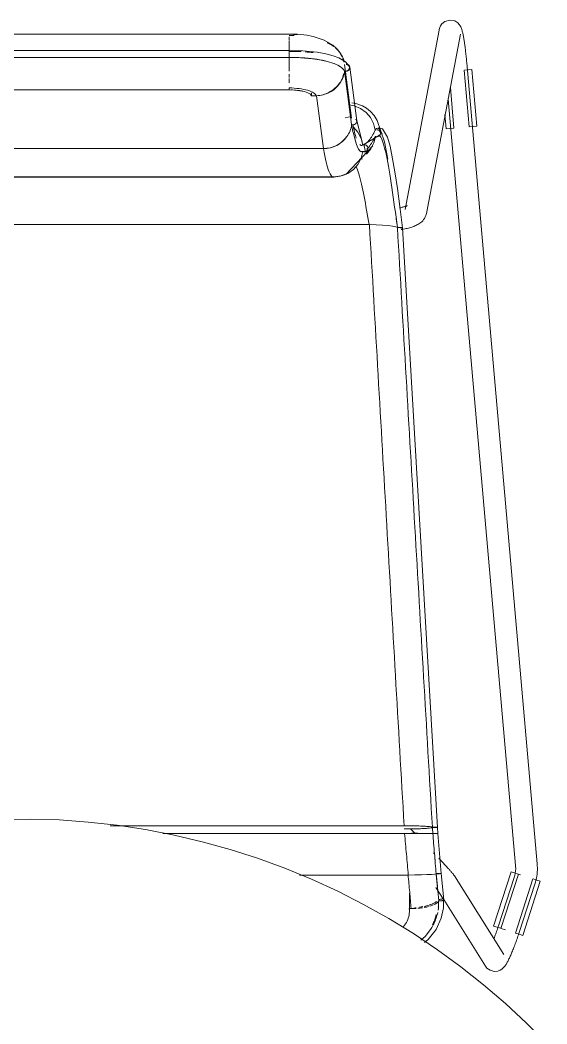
# Model space of a CAD drawing. Header units: millimetres. Extents: x 155927 to 295199, y -4084 to 97293.
# Drawn here: x 177871 to 178163, y 12593 to 13148 of the extents above; entities that cross this region are included whole.
import ezdxf

# ---------------------------------------------------------------- set-up
doc = ezdxf.new("R2010")
doc.units = ezdxf.units.MM
doc.header["$MEASUREMENT"] = 0
doc.layers.add('I-FURN', color=8, linetype='CONTINUOUS', lineweight=9)

msp = doc.modelspace()

# ---------------------------------------------------------------- linework, layer by layer
at = {"layer": 'I-FURN'}
for p, q in [((178106.07, 13147.49), (178104.5, 13146.17)), ((178106.07, 13147.49), (178108.82, 13148.32)), ((178108.82, 13148.32), (178111.58, 13147.84)), ((178111.58, 13147.84), (178113.24, 13146.8)), ((178102.94, 13142.73), (178084.12, 13043.44)), ((178103.02, 13143.15), (178102.94, 13142.73)), ((178103.16, 13143.66), (178103.02, 13143.15)), ((178103.37, 13144.29), (178103.16, 13143.66)), ((178103.75, 13145.09), (178103.37, 13144.29)), ((178104.5, 13146.17), (178103.75, 13145.09)), ((178113.24, 13146.8), (178114.09, 13145.89)), ((178114.09, 13145.89), (178114.57, 13145.19)), ((178114.57, 13145.19), (178114.87, 13144.63)), ((178114.87, 13144.63), (178115.09, 13144.15)), ((178115.09, 13144.15), (178115.26, 13143.73)), ((178115.26, 13143.73), (178115.4, 13143.32)), ((178115.4, 13143.32), (178115.53, 13142.93)), ((178115.53, 13142.93), (178115.64, 13142.53)), ((178115.64, 13142.53), (178115.75, 13142.13)), ((178115.75, 13142.13), (178115.85, 13141.71)), ((178020.03, 13140.55), (177725.18, 13140.55)), ((178020.03, 13140.38), (178020.03, 13140.55)), ((178024.55, 13140.46), (178020.03, 13140.55)), ((178020.03, 13140.53), (178020.03, 13140.25)), ((178020.03, 13139.05), (178020.03, 13137.3)), ((178020.03, 13137.03), (178020.03, 13134.45)), ((178029.76, 13139.95), (178024.55, 13140.46)), ((178033.25, 13139.29), (178029.76, 13139.95)), ((178039.4, 13137.27), (178033.25, 13139.29)), ((178044.12, 13134.4), (178039.4, 13137.27)), ((178095.91, 13041.21), (178114.73, 13140.5)), ((178115.85, 13141.71), (178115.95, 13141.29)), ((178115.95, 13141.29), (178116.05, 13140.84)), ((178116.05, 13140.84), (178116.15, 13140.39)), ((178116.15, 13140.39), (178116.24, 13139.91)), ((178116.24, 13139.91), (178116.34, 13139.41)), ((178116.34, 13139.41), (178116.43, 13138.9)), ((178116.43, 13138.9), (178116.53, 13138.36)), ((178116.53, 13138.36), (178116.62, 13137.81)), ((178116.62, 13137.81), (178116.71, 13137.24)), ((178116.71, 13137.24), (178116.8, 13136.66)), ((178116.8, 13136.66), (178116.89, 13136.06)), ((178020.03, 13131.51), (177725.18, 13131.51)), ((178020.03, 13131.27), (178020.03, 13134.29)), ((178020.03, 13134.28), (178020.03, 13131.26)), ((178020.03, 13131.51), (178020.03, 13127.66)), ((178027.59, 13131.36), (178020.03, 13131.51)), ((178020.03, 13131.44), (178020.03, 13131.51)), ((178020.03, 13131.24), (178020.03, 13131.44)), ((178020.03, 13130.94), (178020.03, 13131.24)), ((178020.03, 13130.55), (178020.03, 13130.94)), ((178035.48, 13130.56), (178027.59, 13131.36)), ((178046.1, 13132.57), (178044.12, 13134.4)), ((178047.77, 13130.5), (178046.1, 13132.57)), ((178116.89, 13136.06), (178116.99, 13135.44)), ((178116.99, 13135.44), (178117.08, 13134.8)), ((178117.08, 13134.8), (178117.16, 13134.15)), ((178117.16, 13134.15), (178117.25, 13133.49)), ((178117.25, 13133.49), (178117.34, 13132.81)), ((178117.34, 13132.81), (178117.42, 13132.13)), ((178117.42, 13132.13), (178117.51, 13131.43)), ((178117.51, 13131.43), (178117.59, 13130.72)), ((177725.18, 13127.55), (178020.03, 13127.55)), ((178020.03, 13130.09), (178020.03, 13130.55)), ((178020.03, 13129.6), (178020.03, 13130.09)), ((178020.03, 13129.1), (178020.03, 13129.6)), ((178020.03, 13128.63), (178020.03, 13129.1)), ((178020.03, 13128.21), (178020.03, 13128.63)), ((178020.03, 13127.88), (178020.03, 13128.21)), ((178020.03, 13127.66), (178020.03, 13127.88)), ((178020.03, 13123.76), (178020.03, 13127.58)), ((178020.03, 13127.58), (178020.03, 13123.76)), ((178026.25, 13127.47), (178020.03, 13127.55)), ((178032.82, 13126.94), (178026.25, 13127.47)), ((178036.83, 13126.34), (178032.82, 13126.94)), ((178040.19, 13129.69), (178035.48, 13130.56)), ((178041.26, 13125.38), (178036.83, 13126.34)), ((178044.23, 13128.61), (178040.19, 13129.69)), ((178044.7, 13124.28), (178041.26, 13125.38)), ((178047.4, 13127.42), (178044.23, 13128.61)), ((178051.23, 13125.12), (178047.4, 13127.42)), ((178049.1, 13128.23), (178047.77, 13130.5)), ((178117.59, 13130.72), (178117.67, 13130)), ((178117.67, 13130), (178117.75, 13129.27)), ((178117.75, 13129.27), (178117.83, 13128.54)), ((178117.83, 13128.54), (178117.91, 13127.8)), ((178117.91, 13127.8), (178117.98, 13127.06)), ((178117.98, 13127.06), (178118.05, 13126.31)), ((178118.05, 13126.31), (178118.12, 13125.56)), ((178118.12, 13125.56), (178118.19, 13124.81)), ((178020.03, 13123.57), (178020.03, 13120.01)), ((178050.64, 13123.8), (178054.49, 13094.1)), ((178054.51, 13090.55), (178050.66, 13120.26)), ((178051.41, 13117.83), (178051.1, 13120.27)), ((178053.12, 13122.74), (178051.23, 13125.12)), ((178053.48, 13122.24), (178057.34, 13092.46)), ((178116.79, 13120.67), (178119.55, 13089.26)), ((178116.91, 13120.68), (178118.98, 13120.86)), ((178118.19, 13124.81), (178118.21, 13124.65)), ((178157.15, 12681.33), (178118.21, 13124.65)), ((178118.98, 13120.86), (178121.02, 13121.04)), ((178121.02, 13121.04), (178123.78, 13089.63)), ((178020.03, 13118.38), (178020.03, 13116.54)), ((178020.03, 13113.87), (178020.03, 13116.06)), ((178020.03, 13109.7), (177725.18, 13109.7)), ((177725.18, 13109.65), (178020.03, 13109.65)), ((178020.03, 13113.91), (178020.03, 13113.56)), ((178020.03, 13109.65), (178023.07, 13109.54)), ((178023.07, 13109.54), (178025.92, 13109.22)), ((178025.92, 13109.22), (178028.41, 13108.71)), ((178028.41, 13108.71), (178030.39, 13108.04)), ((178111.1, 13088.52), (178109.13, 13111)), ((178030.39, 13108.04), (178031.74, 13107.25)), ((178031.74, 13107.25), (178032.38, 13106.39)), ((178032.38, 13106.39), (178032.38, 13108.05)), ((178032.38, 13106.39), (178035.1, 13106.46)), ((178035.1, 13106.46), (178038.96, 13077.18)), ((178107.92, 13104.63), (178145.2, 12680.28)), ((178055.88, 13100.8), (178054.14, 13101.17)), ((178054.14, 13101.16), (178055.88, 13100.79)), ((178056.87, 13102.13), (178054.61, 13102.43)), ((178059.4, 13099.4), (178055.88, 13100.8)), ((178060.47, 13100.84), (178056.87, 13102.13)), ((178062.48, 13097.22), (178059.4, 13099.4)), ((178062.74, 13099.5), (178060.47, 13100.84)), ((178064.91, 13097.72), (178062.74, 13099.5)), ((178066.91, 13095.48), (178064.91, 13097.72)), ((178054.36, 13094.88), (178050.87, 13094.19)), ((178057.1, 13093.14), (178056.8, 13093.52)), ((178057.28, 13092.7), (178057.1, 13093.14)), ((178057.35, 13092.23), (178057.28, 13092.7)), ((178057.28, 13091.76), (178057.35, 13092.23)), ((178057.32, 13092.54), (178060.29, 13080.93)), ((178064.96, 13094.4), (178062.48, 13097.22)), ((178066.7, 13091.08), (178064.96, 13094.4)), ((178068.72, 13092.65), (178066.91, 13095.48)), ((178072.71, 13080.94), (178068.72, 13092.65)), ((178106.17, 13096.04), (178106.87, 13088.15)), ((178054.98, 13090.4), (178055.47, 13090.36)), ((178055.47, 13090.36), (178055.97, 13090.44)), ((178058, 13086.19), (178055.49, 13089.06)), ((178055.97, 13090.44), (178056.42, 13090.63)), ((178056.42, 13090.63), (178056.8, 13090.93)), ((178056.8, 13090.93), (178057.09, 13091.32)), ((178057.09, 13091.32), (178057.28, 13091.76)), ((178067.6, 13087.45), (178066.7, 13091.08)), ((178068.08, 13087.61), (178067.6, 13087.45)), ((178067.61, 13087.45), (178068.08, 13087.61)), ((178069.43, 13088.66), (178068.51, 13088.37)), ((178069.07, 13087.58), (178068.57, 13087.66)), ((178068.57, 13087.65), (178069.07, 13087.58)), ((178069.07, 13087.58), (178069.52, 13087.38)), ((178069.52, 13087.39), (178069.07, 13087.58)), ((178071.61, 13088.13), (178069.43, 13088.66)), ((178069.91, 13087.08), (178069.52, 13087.39)), ((178069.52, 13087.38), (178069.91, 13087.08)), ((178069.91, 13087.08), (178070.21, 13086.68)), ((178070.21, 13086.68), (178069.91, 13087.08)), ((178070.21, 13086.68), (178070.4, 13086.23)), ((178070.41, 13086.23), (178070.21, 13086.68)), ((178074.38, 13083.5), (178071.61, 13088.13)), ((178108.91, 13088.33), (178106.87, 13088.15)), ((178110.98, 13088.51), (178108.91, 13088.33)), ((178121.74, 13089.45), (178119.67, 13089.27)), ((178123.78, 13089.63), (178121.74, 13089.45)), ((178046.28, 13078.97), (178049.39, 13081.05)), ((178049.39, 13081.05), (178051.88, 13083.79)), ((178059.75, 13082.79), (178058, 13086.19)), ((178060.65, 13079.08), (178059.75, 13082.79)), ((178060.29, 13080.93), (178060.61, 13079.06)), ((178070.28, 13084.89), (178060.89, 13079.18)), ((178067.66, 13083.96), (178066.86, 13080.35)), ((178066.87, 13080.35), (178067.66, 13083.96)), ((178068.13, 13083.81), (178067.66, 13083.96)), ((178067.66, 13083.96), (178068.13, 13083.81)), ((178068.63, 13083.78), (178068.13, 13083.81)), ((178068.13, 13083.81), (178068.63, 13083.78)), ((178069.12, 13083.87), (178068.63, 13083.78)), ((178068.63, 13083.78), (178069.12, 13083.87)), ((178069.57, 13084.08), (178069.12, 13083.87)), ((178069.12, 13083.87), (178069.57, 13084.08)), ((178069.95, 13084.4), (178069.57, 13084.08)), ((178069.57, 13084.08), (178069.95, 13084.39)), ((178070.24, 13084.8), (178069.95, 13084.4)), ((178069.95, 13084.39), (178070.24, 13084.8)), ((178070.42, 13085.26), (178070.24, 13084.8)), ((178070.24, 13084.8), (178070.42, 13085.26)), ((178070.4, 13086.23), (178070.48, 13085.74)), ((178070.48, 13085.74), (178070.41, 13086.23)), ((178070.48, 13085.74), (178070.42, 13085.26)), ((178070.42, 13085.26), (178070.48, 13085.74)), ((178074.61, 13071.27), (178072.71, 13080.94)), ((178075.79, 13078.5), (178074.38, 13083.5)), ((178038.96, 13077.18), (177706.25, 13077.18)), ((177706.25, 13077.18), (178038.96, 13077.18)), ((178038.96, 13077.18), (178042.73, 13077.66)), ((178042.73, 13077.66), (178046.28, 13078.97)), ((178066.17, 13078.7), (178051.57, 13063)), ((178062.46, 13075.6), (178059.58, 13075.55)), ((178059.75, 13071.86), (178060.65, 13075.57)), ((178060.65, 13079.08), (178061.12, 13079.24)), ((178061.12, 13079.24), (178060.65, 13079.08)), ((178061.12, 13075.41), (178060.65, 13075.57)), ((178060.65, 13075.57), (178061.12, 13075.41)), ((178061.12, 13079.24), (178061.61, 13079.28)), ((178061.61, 13079.28), (178061.12, 13079.24)), ((178061.61, 13075.37), (178061.12, 13075.41)), ((178061.12, 13075.41), (178061.61, 13075.37)), ((178062.16, 13075.47), (178061.33, 13079.36)), ((178061.61, 13079.28), (178062.1, 13079.19)), ((178062.11, 13079.2), (178061.61, 13079.28)), ((178062.1, 13075.46), (178061.61, 13075.37)), ((178061.61, 13075.37), (178062.11, 13075.45)), ((178062.1, 13079.19), (178062.55, 13078.99)), ((178062.55, 13075.66), (178062.1, 13075.46)), ((178062.56, 13078.99), (178062.11, 13079.2)), ((178062.11, 13075.45), (178062.56, 13075.66)), ((178062.55, 13078.99), (178062.94, 13078.68)), ((178062.94, 13075.97), (178062.55, 13075.66)), ((178062.94, 13078.68), (178062.56, 13078.99)), ((178062.56, 13075.66), (178062.94, 13075.97)), ((178065.22, 13077.02), (178062.83, 13074.19)), ((178062.83, 13074.19), (178065.23, 13077.02)), ((178062.94, 13078.68), (178063.23, 13078.28)), ((178063.23, 13078.28), (178062.94, 13078.68)), ((178063.23, 13076.37), (178062.94, 13075.97)), ((178062.94, 13075.97), (178063.23, 13076.37)), ((178063.23, 13078.28), (178063.42, 13077.81)), ((178063.42, 13077.82), (178063.23, 13078.28)), ((178063.42, 13076.83), (178063.23, 13076.37)), ((178063.23, 13076.37), (178063.42, 13076.83)), ((178063.49, 13077.32), (178063.42, 13077.82)), ((178063.42, 13077.81), (178063.48, 13077.32)), ((178063.48, 13077.32), (178063.42, 13076.83)), ((178063.42, 13076.83), (178063.49, 13077.32)), ((178066.86, 13080.35), (178065.22, 13077.02)), ((178065.23, 13077.02), (178066.87, 13080.35)), ((178077.59, 13069.48), (178075.79, 13078.5)), ((178059.75, 13071.86), (178058, 13068.47)), ((178058, 13068.46), (178059.75, 13071.86)), ((178055.49, 13065.6), (178052.35, 13063.42)), ((178052.36, 13063.42), (178055.49, 13065.59)), ((178058, 13068.47), (178055.49, 13065.6)), ((178055.49, 13065.59), (178058, 13068.46)), ((178078.63, 13063.16), (178077.59, 13069.48)), ((178045, 13061.58), (177700.21, 13061.58)), ((177700.21, 13061.58), (178045, 13061.58)), ((177700.75, 13061.43), (178005.55, 13061.43)), ((178005.55, 13061.43), (178044.46, 13061.43)), ((178048.21, 13061.87), (178044.46, 13061.43)), ((178048.78, 13062.06), (178045, 13061.58)), ((178045, 13061.58), (178048.79, 13062.05)), ((178052.67, 13063.6), (178048.21, 13061.87)), ((178052.35, 13063.42), (178048.78, 13062.06)), ((178048.79, 13062.05), (178052.36, 13063.42)), ((178051.57, 13063), (178049.65, 13062.29)), ((178079.81, 13055.15), (178078.63, 13063.16)), ((178081.16, 13045.22), (178079.81, 13055.15)), ((178081.57, 13044.47), (178081.08, 13044.37)), ((178082.72, 13033.36), (178081.16, 13045.22)), ((178082.04, 13044.57), (178081.57, 13044.47)), ((178082.49, 13044.67), (178082.04, 13044.57)), ((178082.91, 13044.78), (178082.49, 13044.67)), ((178083.3, 13044.89), (178082.91, 13044.78)), ((178083.67, 13044.99), (178083.3, 13044.89)), ((178084, 13045.1), (178083.67, 13044.99)), ((178084.31, 13045.21), (178084, 13045.1)), ((178084.58, 13045.31), (178084.31, 13045.21)), ((178084.81, 13045.4), (178084.58, 13045.31)), ((178085, 13045.49), (178084.81, 13045.4)), ((178085.16, 13045.57), (178085, 13045.49)), ((178085.24, 13045.61), (178085.16, 13045.57)), ((178085.32, 13045.66), (178085.24, 13045.61)), ((178085.34, 13045.67), (178085.32, 13045.66)), ((178092.81, 13036.28), (178092.27, 13035.88)), ((178093.34, 13036.73), (178092.81, 13036.28)), ((178093.86, 13037.25), (178093.34, 13036.73)), ((178094.37, 13037.85), (178093.86, 13037.25)), ((178094.85, 13038.54), (178094.37, 13037.85)), ((178095.29, 13039.33), (178094.85, 13038.54)), ((178095.65, 13040.22), (178095.29, 13039.33)), ((178095.91, 13041.21), (178095.65, 13040.22)), ((178064.3, 13035.08), (177680.9, 13035.08)), ((177680.9, 13035.08), (178064.3, 13035.08)), ((178068.07, 13035.02), (178064.3, 13035.08)), ((178064.38, 13035.08), (178068.07, 13035.02)), ((178071.61, 13034.87), (178068.07, 13035.02)), ((178068.13, 13035.02), (178071.61, 13034.87)), ((178074.71, 13034.63), (178071.61, 13034.87)), ((178071.65, 13034.86), (178074.71, 13034.63)), ((178077.2, 13034.32), (178074.71, 13034.63)), ((178074.74, 13034.63), (178077.2, 13034.32)), ((178078.95, 13033.95), (178077.2, 13034.32)), ((178077.21, 13034.31), (178078.95, 13033.95)), ((178078.95, 13033.95), (178079.85, 13033.55)), ((178079.85, 13033.55), (178078.95, 13033.95)), ((178080.32, 13033.57), (178079.85, 13033.55)), ((178079.85, 13033.55), (178080.33, 13033.57)), ((178080.82, 13033.57), (178080.32, 13033.57)), ((178080.33, 13033.57), (178080.82, 13033.57)), ((178081.31, 13033.56), (178080.82, 13033.57)), ((178080.82, 13033.57), (178081.32, 13033.56)), ((178081.77, 13033.54), (178081.31, 13033.56)), ((178081.32, 13033.56), (178081.77, 13033.54)), ((178082.15, 13033.51), (178081.77, 13033.54)), ((178081.77, 13033.54), (178082.16, 13033.51)), ((178081.8, 13033.18), (178082.18, 13033.21)), ((178082.19, 13033.21), (178081.81, 13033.18)), ((178082.62, 13032.45), (178081.91, 13032.34)), ((178082.45, 13033.46), (178082.15, 13033.51)), ((178082.16, 13033.51), (178082.46, 13033.46)), ((178082.18, 13033.21), (178082.47, 13033.26)), ((178082.48, 13033.26), (178082.19, 13033.21)), ((178083.31, 13032.58), (178082.62, 13032.45)), ((178082.66, 13033.31), (178082.72, 13033.36)), ((178082.72, 13033.36), (178082.66, 13033.31)), ((178082.72, 13033.36), (178102.01, 12701.45)), ((178083.99, 13032.71), (178083.31, 13032.58)), ((178084.66, 13032.86), (178083.99, 13032.71)), ((178085.31, 13033.01), (178084.66, 13032.86)), ((178085.96, 13033.17), (178085.31, 13033.01)), ((178086.59, 13033.34), (178085.96, 13033.17)), ((178087.2, 13033.53), (178086.59, 13033.34)), ((178087.81, 13033.72), (178087.2, 13033.53)), ((178088.4, 13033.93), (178087.81, 13033.72)), ((178088.98, 13034.15), (178088.4, 13033.93)), ((178089.55, 13034.38), (178088.98, 13034.15)), ((178090.11, 13034.63), (178089.55, 13034.38)), ((178090.66, 13034.9), (178090.11, 13034.63)), ((178091.2, 13035.19), (178090.66, 13034.9)), ((178091.74, 13035.52), (178091.2, 13035.19)), ((178092.27, 13035.88), (178091.74, 13035.52)), ((177876.92, 12706.02), (177860.92, 12705.87)), ((177892.91, 12705.53), (177876.92, 12706.02)), ((177908.87, 12704.39), (177892.91, 12705.53)), ((177924.77, 12702.62), (177908.87, 12704.39)), ((178083.55, 12702.35), (177920.96, 12702.35)), ((177920.96, 12702.35), (178083.55, 12702.35)), ((177940.59, 12700.22), (177924.77, 12702.62)), ((177956.3, 12697.19), (177940.59, 12700.22)), ((178083.82, 12698.03), (177950.18, 12698.03)), ((177950.18, 12698.03), (178083.82, 12698.03)), ((178087.34, 12702.32), (178083.55, 12702.35)), ((178083.66, 12700.56), (178087.35, 12700.59)), ((178087.61, 12698.03), (178083.82, 12698.03)), ((178083.82, 12698.03), (178087.61, 12698.03)), ((178089.62, 12698.03), (178087.04, 12700.7)), ((178090.9, 12702.24), (178087.34, 12702.32)), ((178087.35, 12700.59), (178090.9, 12700.66)), ((178087.61, 12698.15), (178091.17, 12698.15)), ((178091.17, 12698.15), (178087.61, 12698.15)), ((178091.17, 12698.04), (178087.61, 12698.03)), ((178087.61, 12698.03), (178091.17, 12698.04)), ((178094.03, 12702.12), (178090.9, 12702.24)), ((178090.9, 12700.66), (178094.02, 12700.79)), ((178094.3, 12698.05), (178091.17, 12698.04)), ((178091.17, 12698.04), (178094.31, 12698.05)), ((178094.02, 12700.79), (178096.51, 12700.95)), ((178096.54, 12701.95), (178094.03, 12702.12)), ((178094.29, 12698.14), (178096.79, 12698.13)), ((178096.79, 12698.13), (178094.29, 12698.14)), ((178096.81, 12698.06), (178094.31, 12698.05)), ((178094.31, 12698.05), (178096.81, 12698.06)), ((178096.51, 12700.95), (178098.26, 12701.14)), ((178098.28, 12701.76), (178096.54, 12701.95)), ((178096.79, 12698.13), (178098.54, 12698.11)), ((178098.54, 12698.11), (178096.79, 12698.13)), ((178098.55, 12698.07), (178096.81, 12698.06)), ((178096.81, 12698.06), (178098.56, 12698.07)), ((178098.26, 12701.14), (178099.17, 12701.35)), ((178099.17, 12701.55), (178098.28, 12701.76)), ((178099.44, 12698.09), (178098.55, 12698.07)), ((178098.56, 12698.07), (178099.44, 12698.09)), ((178099.64, 12701.56), (178099.17, 12701.55)), ((178099.17, 12701.35), (178099.64, 12701.34)), ((178099.44, 12698.1), (178099.91, 12698.1)), ((178099.91, 12698.1), (178099.44, 12698.1)), ((178099.91, 12698.08), (178099.44, 12698.09)), ((178099.44, 12698.09), (178099.92, 12698.08)), ((178100.14, 12701.56), (178099.64, 12701.56)), ((178099.64, 12701.34), (178100.13, 12701.34)), ((178099.91, 12698.1), (178100.4, 12698.1)), ((178100.41, 12698.1), (178099.91, 12698.1)), ((178100.41, 12698.08), (178099.91, 12698.08)), ((178099.92, 12698.08), (178100.41, 12698.08)), ((178100.13, 12701.34), (178100.62, 12701.35)), ((178100.63, 12701.56), (178100.14, 12701.56)), ((178100.4, 12698.1), (178100.89, 12698.1)), ((178100.9, 12698.1), (178100.41, 12698.1)), ((178100.9, 12698.09), (178100.41, 12698.08)), ((178100.41, 12698.08), (178100.9, 12698.09)), ((178100.62, 12701.35), (178101.07, 12701.36)), ((178101.08, 12701.55), (178100.63, 12701.56)), ((178100.89, 12698.1), (178101.35, 12698.1)), ((178101.35, 12698.1), (178100.9, 12698.1)), ((178101.35, 12698.09), (178100.9, 12698.09)), ((178100.9, 12698.09), (178101.36, 12698.09)), ((178101.07, 12701.36), (178101.46, 12701.37)), ((178101.46, 12701.53), (178101.08, 12701.55)), ((178101.35, 12698.1), (178101.73, 12698.1)), ((178101.73, 12698.1), (178101.35, 12698.1)), ((178101.73, 12698.09), (178101.35, 12698.09)), ((178101.36, 12698.09), (178101.74, 12698.09)), ((178101.75, 12701.51), (178101.46, 12701.53)), ((178101.46, 12701.37), (178101.75, 12701.4)), ((178101.73, 12698.1), (178102.02, 12698.1)), ((178102.03, 12698.1), (178101.73, 12698.1)), ((178102.03, 12698.09), (178101.73, 12698.09)), ((178101.74, 12698.09), (178102.03, 12698.09)), ((178101.94, 12701.48), (178101.75, 12701.51)), ((178101.75, 12701.4), (178101.94, 12701.42)), ((178102.01, 12701.45), (178101.94, 12701.48)), ((178101.94, 12701.42), (178102.01, 12701.45)), ((178102.28, 12698.09), (178102.01, 12701.45)), ((178102.02, 12698.1), (178102.21, 12698.09)), ((178102.22, 12698.09), (178102.03, 12698.1)), ((178102.21, 12698.09), (178102.03, 12698.09)), ((178102.03, 12698.09), (178102.22, 12698.09)), ((178102.21, 12698.09), (178102.28, 12698.09)), ((178102.28, 12698.09), (178102.21, 12698.09)), ((178102.22, 12698.09), (178102.28, 12698.09)), ((178102.28, 12698.09), (178102.22, 12698.09)), ((178102.28, 12698.09), (178104.11, 12675.89)), ((177971.87, 12693.53), (177956.3, 12697.19)), ((177987.29, 12689.25), (177971.87, 12693.53)), ((178002.52, 12684.36), (177987.29, 12689.25)), ((178100.38, 12686.85), (178099.9, 12687.35)), ((178017.55, 12678.86), (178002.52, 12684.36)), ((178103.19, 12683.88), (178102.74, 12684.36)), ((178103.64, 12683.4), (178103.19, 12683.88)), ((178104.08, 12682.93), (178103.64, 12683.4)), ((178104.51, 12682.47), (178104.08, 12682.93)), ((178104.94, 12682.02), (178104.51, 12682.47)), ((178105.35, 12681.57), (178104.94, 12682.02)), ((178105.75, 12681.14), (178105.35, 12681.57)), ((178106.14, 12680.71), (178105.75, 12681.14)), ((178106.52, 12680.3), (178106.14, 12680.71)), ((178157.16, 12681.28), (178157.15, 12681.33)), ((178157.23, 12680.14), (178157.16, 12681.28)), ((178032.34, 12672.76), (178017.55, 12678.86)), ((178085.76, 12675.06), (178089.52, 12675.09)), ((178089.52, 12675.09), (178085.88, 12675.06)), ((178093.06, 12675.16), (178089.62, 12675.09)), ((178089.62, 12675.09), (178093.06, 12675.16)), ((178093.06, 12675.16), (178096.15, 12675.28)), ((178096.16, 12675.28), (178093.12, 12675.16)), ((178096.15, 12675.28), (178098.63, 12675.43)), ((178098.64, 12675.43), (178096.2, 12675.28)), ((178098.63, 12675.43), (178100.37, 12675.61)), ((178100.37, 12675.61), (178098.65, 12675.43)), ((178101.26, 12675.8), (178100.37, 12675.61)), ((178100.37, 12675.61), (178101.26, 12675.8)), ((178101.26, 12675.8), (178101.73, 12675.79)), ((178101.73, 12675.79), (178101.26, 12675.8)), ((178101.75, 12675.99), (178101.27, 12675.98)), ((178101.27, 12675.98), (178101.74, 12675.99)), ((178101.73, 12675.79), (178102.23, 12675.79)), ((178102.22, 12675.79), (178101.73, 12675.79)), ((178101.74, 12675.99), (178102.24, 12675.99)), ((178102.24, 12675.99), (178101.75, 12675.99)), ((178102.72, 12675.79), (178102.22, 12675.79)), ((178102.23, 12675.79), (178102.72, 12675.79)), ((178102.73, 12675.99), (178102.24, 12675.99)), ((178102.24, 12675.99), (178102.73, 12675.99)), ((178102.72, 12675.79), (178103.17, 12675.8)), ((178103.17, 12675.8), (178102.72, 12675.79)), ((178103.19, 12675.98), (178102.73, 12675.99)), ((178102.73, 12675.99), (178103.18, 12675.98)), ((178103.17, 12675.8), (178103.56, 12675.82)), ((178103.55, 12675.82), (178103.17, 12675.8)), ((178103.85, 12675.84), (178103.55, 12675.82)), ((178103.56, 12675.96), (178103.86, 12675.94)), ((178103.56, 12675.82), (178103.85, 12675.84)), ((178103.86, 12675.94), (178103.57, 12675.96)), ((178103.85, 12675.84), (178104.04, 12675.87)), ((178104.05, 12675.92), (178103.86, 12675.94)), ((178103.86, 12675.94), (178104.04, 12675.92)), ((178104.04, 12675.92), (178104.11, 12675.89)), ((178104.11, 12675.89), (178104.04, 12675.87)), ((178104.04, 12675.87), (178104.11, 12675.89)), ((178104.11, 12675.89), (178104.05, 12675.92)), ((178104.11, 12675.89), (178105.53, 12661.4)), ((178106.89, 12679.9), (178106.52, 12680.3)), ((178107.25, 12679.51), (178106.89, 12679.9)), ((178107.59, 12679.13), (178107.25, 12679.51)), ((178107.92, 12678.76), (178107.59, 12679.13)), ((178108.24, 12678.41), (178107.92, 12678.76)), ((178108.54, 12678.08), (178108.24, 12678.41)), ((178108.83, 12677.75), (178108.54, 12678.08)), ((178109.1, 12677.44), (178108.83, 12677.75)), ((178109.36, 12677.15), (178109.1, 12677.44)), ((178109.6, 12676.87), (178109.36, 12677.15)), ((178109.83, 12676.6), (178109.6, 12676.87)), ((178110.04, 12676.35), (178109.83, 12676.6)), ((178110.24, 12676.11), (178110.04, 12676.35)), ((178110.43, 12675.88), (178110.24, 12676.11)), ((178110.61, 12675.66), (178110.43, 12675.88)), ((178110.79, 12675.44), (178110.61, 12675.66)), ((178110.96, 12675.21), (178110.79, 12675.44)), ((178111.15, 12674.95), (178110.96, 12675.21)), ((178142.71, 12676.86), (178133.02, 12646.85)), ((178137.07, 12645.55), (178146.75, 12675.56)), ((178142.71, 12676.86), (178144.66, 12676.23)), ((178144.66, 12676.23), (178146.64, 12675.59)), ((178144.96, 12675.66), (178144.82, 12675.02)), ((178145.07, 12676.32), (178144.96, 12675.66)), ((178145.16, 12676.97), (178145.07, 12676.32)), ((178145.22, 12677.63), (178145.16, 12676.97)), ((178145.2, 12680.28), (178145.25, 12679.62)), ((178145.26, 12678.29), (178145.22, 12677.63)), ((178145.25, 12679.62), (178145.26, 12678.96)), ((178145.26, 12678.96), (178145.26, 12678.29)), ((178146.85, 12675.52), (178148.02, 12675.15)), ((178156.93, 12674.45), (178157.08, 12675.58)), ((178157.08, 12675.58), (178157.19, 12676.72)), ((178157.19, 12676.72), (178157.25, 12677.86)), ((178157.26, 12679), (178157.23, 12680.14)), ((178157.25, 12677.86), (178157.26, 12679)), ((178025.65, 12675.06), (178085.76, 12675.06)), ((178085.76, 12675.06), (178025.65, 12675.06)), ((178046.88, 12666.08), (178032.34, 12672.76)), ((178111.36, 12674.62), (178111.15, 12674.95)), ((178138.67, 12631.04), (178111.36, 12674.62)), ((178144.46, 12673.72), (178135.74, 12646.9)), ((178144.65, 12674.38), (178144.46, 12673.74)), ((178144.46, 12673.74), (178144.46, 12673.72)), ((178144.82, 12675.02), (178144.65, 12674.38)), ((178154.82, 12672.95), (178145.14, 12642.94)), ((178147.16, 12643.19), (178155.87, 12670.01)), ((178158.87, 12671.64), (178149.18, 12641.64)), ((178154.94, 12672.91), (178156.91, 12672.27)), ((178155.87, 12670.01), (178156.2, 12671.1)), ((178156.2, 12671.1), (178156.49, 12672.21)), ((178156.49, 12672.21), (178156.73, 12673.33)), ((178156.73, 12673.33), (178156.93, 12674.45)), ((178156.91, 12672.27), (178158.87, 12671.64)), ((178061.13, 12658.82), (178046.88, 12666.08)), ((178086.47, 12655.27), (178086.47, 12665.02)), ((178101.19, 12668.25), (178105.23, 12661.81)), ((178075.09, 12651), (178061.13, 12658.82)), ((178105.32, 12656.83), (178105.41, 12662.29)), ((178105.46, 12661.43), (178128.5, 12624.67)), ((178087.46, 12656.51), (178086.41, 12656.51)), ((178104.11, 12651.18), (178105.32, 12656.83)), ((178088.72, 12642.63), (178075.09, 12651)), ((178098.63, 12645.58), (178100.54, 12649.27)), ((178101.21, 12644.87), (178104.11, 12651.18)), ((178102.01, 12633.72), (178088.72, 12642.63)), ((178095.14, 12641.01), (178098.63, 12645.58)), ((178096.87, 12639.34), (178101.21, 12644.87)), ((178134.98, 12646.22), (178133.02, 12646.85)), ((178133.77, 12641.18), (178134.01, 12641.83)), ((178134.01, 12641.83), (178134.24, 12642.49)), ((178134.24, 12642.49), (178134.48, 12643.15)), ((178134.48, 12643.15), (178134.71, 12643.83)), ((178134.71, 12643.83), (178134.94, 12644.51)), ((178134.94, 12644.51), (178135.18, 12645.19)), ((178136.95, 12645.59), (178134.98, 12646.22)), ((178135.18, 12645.19), (178135.41, 12645.88)), ((178135.41, 12645.88), (178135.63, 12646.57)), ((178135.63, 12646.57), (178135.74, 12646.9)), ((178137.16, 12645.52), (178139.64, 12644.72)), ((178147.23, 12642.27), (178145.25, 12642.9)), ((178146.52, 12641.26), (178146.76, 12642)), ((178146.76, 12642), (178147.01, 12642.74)), ((178147.01, 12642.74), (178147.16, 12643.19)), ((178149.18, 12641.64), (178147.23, 12642.27)), ((178092.79, 12639.04), (178095.14, 12641.01)), ((178094.82, 12637.7), (178096.87, 12639.34)), ((178133.3, 12639.93), (178133.53, 12640.55)), ((178133.53, 12640.55), (178133.77, 12641.18)), ((178144.49, 12635.59), (178144.75, 12636.27)), ((178144.75, 12636.27), (178145, 12636.96)), ((178145, 12636.96), (178145.26, 12637.65)), ((178145.26, 12637.65), (178145.51, 12638.36)), ((178145.51, 12638.36), (178145.76, 12639.08)), ((178145.76, 12639.08), (178146.02, 12639.8)), ((178146.02, 12639.8), (178146.27, 12640.53)), ((178146.27, 12640.53), (178146.52, 12641.26)), ((178114.93, 12624.28), (178102.01, 12633.72)), ((178142.26, 12630.11), (178142.5, 12630.66)), ((178142.5, 12630.66), (178142.74, 12631.22)), ((178142.74, 12631.22), (178142.99, 12631.8)), ((178142.99, 12631.8), (178143.23, 12632.39)), ((178143.23, 12632.39), (178143.48, 12633.01)), ((178143.48, 12633.01), (178143.73, 12633.63)), ((178143.73, 12633.63), (178143.98, 12634.27)), ((178143.98, 12634.27), (178144.24, 12634.92)), ((178144.24, 12634.92), (178144.49, 12635.59)), ((178139.39, 12624.81), (178139.67, 12625.2)), ((178139.67, 12625.2), (178139.92, 12625.59)), ((178139.92, 12625.59), (178140.17, 12625.98)), ((178140.17, 12625.98), (178140.4, 12626.38)), ((178140.4, 12626.38), (178140.63, 12626.79)), ((178140.63, 12626.79), (178140.86, 12627.22)), ((178140.86, 12627.22), (178141.09, 12627.66)), ((178141.09, 12627.66), (178141.32, 12628.11)), ((178141.32, 12628.11), (178141.55, 12628.59)), ((178141.55, 12628.59), (178141.78, 12629.08)), ((178141.78, 12629.08), (178142.02, 12629.59)), ((178142.02, 12629.59), (178142.26, 12630.11)), ((178127.46, 12614.34), (178114.93, 12624.28)), ((178129.39, 12623.55), (178128.5, 12624.67)), ((178129.39, 12623.55), (178131.12, 12622.32)), ((178131.12, 12622.32), (178133.35, 12621.74)), ((178133.35, 12621.74), (178135.32, 12621.91)), ((178135.32, 12621.91), (178136.7, 12622.43)), ((178136.7, 12622.43), (178137.62, 12623)), ((178137.62, 12623), (178138.25, 12623.52)), ((178138.25, 12623.52), (178138.71, 12623.98)), ((178138.71, 12623.98), (178139.08, 12624.41)), ((178139.08, 12624.41), (178139.39, 12624.81)), ((178139.59, 12603.9), (178127.46, 12614.34)), ((178151.29, 12592.98), (178139.59, 12603.9)), ((178162.54, 12581.61), (178151.29, 12592.98))]:
    msp.add_line(p, q, dxfattribs=at)
for centre, major_axis, ratio, start_param, end_param in [((178020.03, 13136.27), (-12.4, 0), 0.287441, 4.492176, 4.712389), ((178020.03, 13124.8), (0, -15.75), 0.000004, 0.290246, 0.472486), ((178055.39, 13092.23), (-1.96, 0), 0.955139, 1.359855, 3.903556), ((178038.83, 13092.25), (-15.78, 0), 0.955139, 2.545839, 2.787386), ((178038.83, 13092.25), (-15.78, 0), 0.955139, 2.787556, 3.029056), ((178038.83, 13092.25), (-15.78, 0), 0.955139, 1.579038, 2.545717)]:
    msp.add_ellipse(centre, major_axis=major_axis, ratio=ratio, start_param=start_param, end_param=end_param, dxfattribs=at)
for points in [[(178020.03, 13140.45), (178021.61, 13140.46), (178023.11, 13140.39), (178024.54, 13140.25)], [(178020.03, 13130.97), (178022.25, 13131.01), (178024.45, 13130.98), (178026.63, 13130.87)], [(178028.84, 13130.73), (178030.31, 13130.62), (178031.77, 13130.48), (178033.18, 13130.3)], [(178049.58, 13127.14), (178049.83, 13126.48), (178049.99, 13125.81), (178050.14, 13125.12)], [(178035.1, 13106.46), (178036.39, 13106.5), (178038.89, 13106.86), (178042.49, 13108.27), (178045.64, 13110.46), (178048.17, 13113.3), (178049.93, 13116.64), (178050.51, 13119.01), (178050.66, 13120.26)], [(178044.87, 13124.22), (178046.33, 13123.64), (178048.8, 13122.38), (178050.11, 13120.97), (178050.46, 13120.25)], [(178050.2, 13118.74), (178049.89, 13117.35), (178049.39, 13115.99), (178048.69, 13114.73)], [(178020.03, 13110.77), (178021.92, 13110.74), (178025.66, 13110.48), (178030.46, 13109.52), (178033.78, 13108.12), (178034.72, 13107.03), (178034.85, 13106.47)], [(178028.41, 13108.76), (178026.35, 13109.3), (178023.64, 13109.59), (178020.87, 13109.68)], [(178054.51, 13090.55), (178055.53, 13085.05), (178057.58, 13076.99), (178059.62, 13075.02), (178060.65, 13075.57)], [(178055.13, 13090.77), (178055.79, 13087.64), (178056.45, 13084.72), (178057.11, 13083)], [(178059.01, 13079.5), (178059.56, 13078.93), (178060.1, 13078.79), (178060.65, 13079.08)], [(178060.09, 13072.51), (178060.14, 13072.05), (178060.2, 13071.58), (178060.25, 13071.11)], [(178044.46, 13061.43), (178044.64, 13061.43), (178044.82, 13061.48), (178045, 13061.58)], [(178078.65, 13042.91), (178079.05, 13039.82), (178079.44, 13036.69), (178079.84, 13033.56)], [(178064.38, 13035.08), (178067.58, 12979.72), (178070.77, 12924.3), (178073.97, 12868.84)], [(178099.17, 12701.55), (178095.95, 12756.96), (178089.51, 12867.72), (178083.07, 12978.31), (178079.85, 13033.55)], [(178073.97, 12868.84), (178077.16, 12813.38), (178080.36, 12757.87), (178083.55, 12702.35)], [(178083.82, 12698.03), (178084.16, 12694.2), (178084.51, 12690.36), (178084.85, 12686.54)], [(178099.17, 12701.55), (178099.22, 12700.97), (178099.31, 12699.82), (178099.4, 12698.66), (178099.44, 12698.09)], [(178099.17, 12701.35), (178099.21, 12700.81), (178099.3, 12699.73), (178099.39, 12698.64), (178099.44, 12698.1)], [(178101.26, 12675.8), (178100.95, 12679.51), (178100.35, 12686.93), (178099.75, 12694.37), (178099.44, 12698.09)], [(178084.85, 12686.54), (178085.19, 12682.71), (178085.54, 12678.88), (178085.88, 12675.06)], [(178101.26, 12675.8), (178101.5, 12673.27), (178101.98, 12668.24), (178102.46, 12663.29), (178102.7, 12660.84)], [(178101.29, 12675.8), (178101.52, 12673.49), (178101.75, 12671.17), (178101.98, 12668.9)], [(178085.76, 12675.06), (178086.07, 12671.93), (178086.66, 12665.68), (178087.2, 12659.54), (178087.46, 12656.51)], [(178094.65, 12657.72), (178095.57, 12657.94), (178096.51, 12658.17), (178097.36, 12658.42)], [(178097.69, 12658.57), (178098.5, 12658.84), (178099.31, 12659.12), (178099.87, 12659.42)], [(178099.7, 12658.48), (178099.11, 12658.23), (178098.45, 12657.99), (178097.71, 12657.79)], [(178100.11, 12659.53), (178100.75, 12659.84), (178101.14, 12660.16), (178101.47, 12660.49)], [(178102.66, 12659.31), (178102.65, 12658.05), (178102.55, 12656.79), (178102.37, 12655.55)], [(178102.47, 12657.33), (178102.58, 12658.22), (178102.59, 12659.12), (178102.59, 12660.02)], [(178086.41, 12656.51), (178086.46, 12656), (178086.48, 12655.49), (178086.47, 12654.99)], [(178090.24, 12656.61), (178089.33, 12656.55), (178088.41, 12656.52), (178087.46, 12656.51)], [(178088.87, 12656.74), (178089.35, 12656.8), (178089.82, 12656.86), (178090.28, 12656.93)], [(178093.82, 12656.98), (178092.96, 12656.85), (178092.09, 12656.74), (178091.18, 12656.68)], [(178091.98, 12657.19), (178092.67, 12657.31), (178093.32, 12657.44), (178093.99, 12657.58)], [(178097.04, 12657.61), (178096.3, 12657.42), (178095.5, 12657.26), (178094.66, 12657.11)], [(178094.2, 12640.18), (178093.77, 12639.77), (178093.32, 12639.38), (178092.85, 12639)]]:
    msp.add_open_spline(points, degree=3, dxfattribs=at)
for points, knots in [([(178044.73, 13133.68), (178044.01, 13134.21), (178042.75, 13134.92), (178041.42, 13135.55), (178040.91, 13135.75)], [0.5455526, 0.5455526, 0.5455526, 0.5455526, 0.6666667, 0.739481, 0.739481, 0.739481, 0.739481]), ([(178050.43, 13125), (178050.27, 13125.74), (178049.71, 13127.62), (178048.16, 13130.45), (178046.49, 13132.28), (178045.53, 13133.05)], [0.0634811, 0.0634811, 0.0634811, 0.0634811, 0.1666667, 0.3333333, 0.5, 0.5, 0.5, 0.5]), ([(178020.03, 13127.58), (178022.38, 13127.62), (178027.03, 13127.55), (178033.87, 13126.91), (178039.98, 13125.83), (178043.2, 13124.81), (178044.69, 13124.28)], [0.0000052, 0.0000052, 0.0000052, 0.0000052, 0.1666667, 0.3333333, 0.5, 0.6602535, 0.6602535, 0.6602535, 0.6602535]), ([(178051.42, 13123.82), (178051.59, 13123.82), (178051.88, 13123.78), (178052.26, 13123.64), (178052.68, 13123.38), (178053.13, 13122.86), (178053.38, 13122), (178053.15, 13121.21), (178052.76, 13120.67), (178052.38, 13120.36), (178052.07, 13120.22), (178051.91, 13120.17)], [-0.875, -0.875, -0.875, -0.875, -0.8125, -0.765625, -0.71875, -0.625, -0.5, -0.375, -0.3125, -0.25, -0.1875, -0.1875, -0.1875, -0.1875]), ([(178051.52, 13120.08), (178051.66, 13120.08), (178051.88, 13120.11), (178052.17, 13120.19), (178052.44, 13120.3), (178052.76, 13120.5), (178053.08, 13120.81), (178053.31, 13121.17), (178053.45, 13121.53), (178053.49, 13121.84), (178053.5, 13122.12), (178053.46, 13122.38), (178053.39, 13122.63), (178053.28, 13122.88), (178053.09, 13123.18), (178052.76, 13123.49), (178052.36, 13123.7), (178052.01, 13123.8), (178051.75, 13123.84), (178051.59, 13123.85), (178051.52, 13123.85)], [0.1111111, 0.1111111, 0.1111111, 0.1111111, 0.1666667, 0.1944444, 0.2222222, 0.2777778, 0.3333333, 0.3888889, 0.4444444, 0.4791667, 0.5138889, 0.5486111, 0.5833333, 0.6180556, 0.6527778, 0.7222222, 0.7916667, 0.8263889, 0.8611111, 0.8888889, 0.8888889, 0.8888889, 0.8888889]), ([(178048.18, 13113.91), (178048.07, 13113.73), (178046.56, 13111.47), (178043.45, 13108.82), (178039.88, 13107.25), (178038.63, 13107.01)], [-0.6950944, -0.6950944, -0.6950944, -0.6950944, -0.6666667, -0.3333333, -0.1666667, -0.1666667, -0.1666667, -0.1666667]), ([(178061.33, 13079.36), (178062.26, 13079.83), (178064.35, 13081.62), (178066.45, 13085.05), (178067.61, 13087.45)], [0.0974617, 0.0974617, 0.0974617, 0.0974617, 0.5, 1, 1, 1, 1]), ([(178067.6, 13087.45), (178068.63, 13089), (178069.89, 13088.78), (178071.14, 13085.87), (178071.38, 13085.24)], [0, 0, 0, 0, 0.25, 0.3070827, 0.3070827, 0.3070827, 0.3070827]), ([(178062.78, 13076.83), (178063.23, 13077.22), (178064.86, 13078.9), (178066.49, 13081.55), (178067.66, 13083.96)], [0.3036932, 0.3036932, 0.3036932, 0.3036932, 0.5, 1, 1, 1, 1]), ([(178069.49, 13084.84), (178069.89, 13084.65), (178071.31, 13083.05), (178073.75, 13074.75), (178076.8, 13056.31), (178078.84, 13041.1), (178079.85, 13033.55)], [0.1500589, 0.1500589, 0.1500589, 0.1500589, 0.25, 0.5, 0.75, 1, 1, 1, 1]), ([(178038.96, 13077.18), (178039.97, 13071.45), (178041.8, 13063.81), (178043.63, 13061.43), (178044.46, 13061.43)], [0, 0, 0, 0, 0.5, 0.9107153, 0.9107153, 0.9107153, 0.9107153]), ([(178057, 13067.35), (178057.49, 13066.2), (178058.95, 13061.96), (178061.38, 13051.25), (178063.33, 13040.47), (178064.3, 13035.08)], [0.375, 0.375, 0.375, 0.375, 0.5, 0.75, 1, 1, 1, 1]), ([(178083.55, 12702.35), (178084.83, 12702.35), (178087.38, 12702.33), (178090.98, 12702.25), (178094.15, 12702.13), (178097.51, 12701.9), (178098.9, 12701.7), (178099.17, 12701.55)], [-1, -1, -1, -1, -0.833333, -0.666667, -0.5, -0.333333, 0, 0, 0, 0]), ([(178099.17, 12701.35), (178098.88, 12701.21), (178097.48, 12701), (178094.13, 12700.78), (178090.98, 12700.66), (178087.42, 12700.58), (178084.91, 12700.56), (178083.66, 12700.56)], [-1, -1, -1, -1, -0.6666667, -0.5, -0.3333333, -0.1666667, -0.003964, -0.003964, -0.003964, -0.003964]), ([(178099.17, 12701.55), (178099.4, 12701.56), (178099.89, 12701.57), (178100.52, 12701.56), (178100.98, 12701.55), (178101.4, 12701.53), (178101.85, 12701.5), (178102.01, 12701.47), (178102.01, 12701.45)], [-1, -1, -1, -1, -0.90625, -0.8125, -0.765625, -0.71875, -0.625, -0.501507, -0.501507, -0.501507, -0.501507]), ([(178102.01, 12701.45), (178102.01, 12701.43), (178101.87, 12701.4), (178101.48, 12701.37), (178101.09, 12701.36), (178100.63, 12701.34), (178100.14, 12701.34), (178099.63, 12701.34), (178099.32, 12701.35), (178099.17, 12701.35)], [-0.5, -0.5, -0.5, -0.5, -0.375, -0.3125, -0.25, -0.1875, -0.125, -0.0625, 0, 0, 0, 0]), ([(178100.76, 12682.09), (178100.63, 12683.74), (178100.19, 12689.07), (178099.74, 12694.41), (178099.44, 12698.1)], [0.2766114, 0.2766114, 0.2766114, 0.2766114, 0.5, 1, 1, 1, 1]), ([(178102.7, 12660.84), (178102.55, 12660.45), (178101.99, 12659.71), (178100.86, 12659.01), (178100.18, 12658.69)], [0, 0, 0, 0, 0.1666667, 0.3309695, 0.3309695, 0.3309695, 0.3309695]), ([(178102.59, 12661.58), (178102.82, 12661.57), (178103.3, 12661.57), (178104.06, 12661.66), (178104.72, 12661.81), (178105.16, 12661.99), (178105.31, 12662.1), (178105.35, 12662.15)], [-1, -1, -1, -1, -0.90625, -0.8125, -0.71875, -0.625, -0.5625, -0.5625, -0.5625, -0.5625]), ([(178105.48, 12661.25), (178105.47, 12661.23), (178105.42, 12661.18), (178105.32, 12661.11), (178105.12, 12661.01), (178104.8, 12660.9), (178104.41, 12660.83), (178104.05, 12660.8), (178103.68, 12660.78), (178103.23, 12660.78), (178102.87, 12660.82), (178102.7, 12660.84)], [0.5555556, 0.5555556, 0.5555556, 0.5555556, 0.5833333, 0.6180556, 0.6527778, 0.7222222, 0.7916667, 0.8263889, 0.8611111, 0.9305556, 1, 1, 1, 1]), ([(178086.41, 12656.51), (178086.63, 12654.12), (178086, 12650.52), (178084.07, 12647.52), (178083.3, 12646.62)], [0, 0, 0, 0, 0.3333333, 0.5, 0.5, 0.5, 0.5]), ([(178102.12, 12654.27), (178101.68, 12652.15), (178100.67, 12649.07), (178099.03, 12646.31), (178098.45, 12645.44)], [0.1763318, 0.1763318, 0.1763318, 0.1763318, 0.3333333, 0.408557, 0.408557, 0.408557, 0.408557]), ([(178099.17, 12647.5), (178099.5, 12648.09), (178100.53, 12649.94), (178101.02, 12651.92), (178101.25, 12653.3)], [0.6175454, 0.6175454, 0.6175454, 0.6175454, 0.6666667, 0.7702374, 0.7702374, 0.7702374, 0.7702374])]:
    msp.add_open_spline(points, degree=3, knots=knots, dxfattribs=at)

doc.saveas('drawing.dxf')
